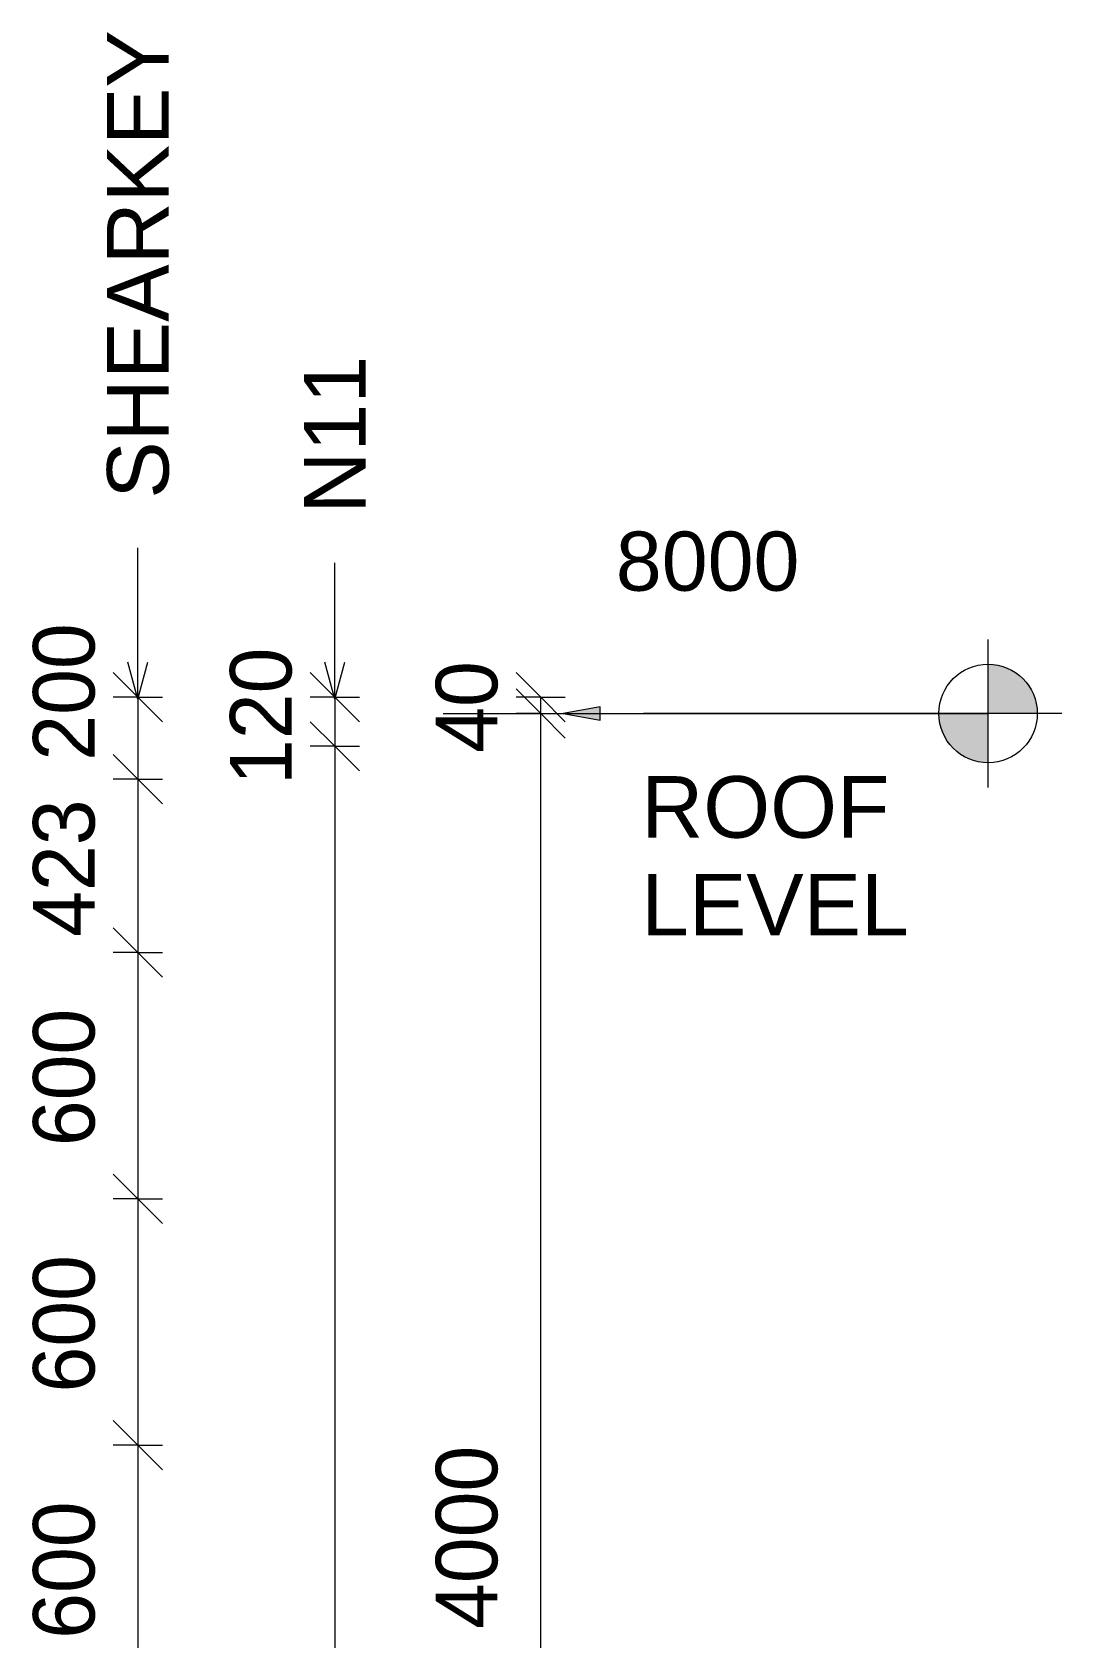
# Model space of a CAD drawing. Header units: millimetres. Extents: x -10644 to 7385, y -2545 to 13312.
# Drawn here: x -1663 to 847, y 5408 to 9320 of the extents above; entities that cross this region are included whole.
import ezdxf

# ---------------------------------------------------------------- set-up
doc = ezdxf.new("R2010")
doc.units = ezdxf.units.MM
for name, color, linetype, lineweight in [('A-ANNO-DIMS', 211, 'Continuous', 9), ('A-ANNO-DIMS-60', 211, 'Continuous', 9), ('A-DETL-THIN', 151, 'Continuous', 18), ('G-ANNO-DIMS', 111, 'Continuous', 9), ('G-ANNO-TEXT', 231, 'Continuous', 9)]:
    doc.layers.add(name, color=color, linetype=linetype, lineweight=lineweight)
doc.styles.add('Arial_1', font='arial.ttf', dxfattribs={"height": 150})
doc.styles.add('Arial_2', font='arial.ttf', dxfattribs={"height": 144})
doc.styles.add('Nirmala UI Semilight', font='NirmalaS.ttf', dxfattribs={"height": 150})
doc.dimstyles.new('Arrow_Filled_-_2_5_NI_UI', dxfattribs={"dimscale": 304.8, "dimtxt": 157.104592, "dimasz": 0.393701, "dimexe": 0.19685, "dimexo": 0.0625, "dimgap": 0.19685, "dimtad": 1, "dimdec": 4, "dimzin": 0, "dimdsep": 46, "dimtxsty": 'Nirmala UI Semilight', "dimblk1": 'OBLIQUE', "dimblk2": 'OBLIQUE', "dimsah": 1, "dimcen": 0.09, "dimazin": 0, "dimtfac": 1, "dimtdec": 4, "dimtix": 1, "dimtmove": 0, "dimatfit": 3, "dimfxl": 0.19685, "dimfxlon": 1, "dimtvp": 1, "dimtolj": 1, "dimtzin": 0, "dimarcsym": 2})
doc.dimstyles.new('Arrow_Filled_-_2_5_NI_UI_1', dxfattribs={"dimscale": 304.8, "dimtxt": 157.104592, "dimasz": 0.393701, "dimexe": 0.19685, "dimexo": 0.0625, "dimgap": 0.19685, "dimtad": 1, "dimdec": 4, "dimzin": 0, "dimdsep": 46, "dimtxsty": 'Nirmala UI Semilight', "dimblk1": 'OBLIQUE', "dimblk2": 'OBLIQUE', "dimsah": 1, "dimcen": 0.09, "dimazin": 0, "dimtfac": 1, "dimtdec": 4, "dimtix": 1, "dimtmove": 2, "dimatfit": 3, "dimfxl": 0.19685, "dimfxlon": 1, "dimtvp": 1, "dimtolj": 1, "dimtzin": 0, "dimarcsym": 2})

# ---------------------------------------------------------------- blocks, each defined once
blk = doc.blocks.new('DIMBLOCK17-Elevation Front')
at = {"layer": 'A-ANNO-DIMS-60'}
for p, q in [((-1404.7, 7700), (-1464.7, 7760)), ((-1404.7, 7700), (-1464.7, 7700)), ((-1404.7, 7700), (-1404.7, 7500)), ((-1404.7, 7700), (-1344.7, 7640)), ((-1404.7, 7700), (-1344.7, 7700)), ((-1404.7, 7500), (-1464.7, 7560)), ((-1404.7, 7500), (-1464.7, 7500)), ((-1404.7, 7500), (-1344.7, 7440)), ((-1404.7, 7500), (-1344.7, 7500))]:
    blk.add_line(p, q, dxfattribs=at)
at = {"layer": 'A-ANNO-DIMS-60', "color": 0, "insert": (-1660.4, 7545.1), "char_height": 150, "width": 411.328, "attachment_point": 1, "rotation": 90, "line_spacing_factor": 1.142579, "style": 'Nirmala UI Semilight'}
blk.add_mtext('200', dxfattribs=at)
blk = doc.blocks.new('_Oblique')
at = {"color": 0, "linetype": 'ByBlock', "lineweight": -2}
blk.add_line((-0.5, -0.5), (0.5, 0.5), dxfattribs=at)
blk = doc.blocks.new('DIMBLOCK18-Elevation Front')
at = {"layer": 'A-ANNO-DIMS-60'}
for p, q in [((-1404.7, 7500), (-1464.7, 7560)), ((-1404.7, 7500), (-1464.7, 7500)), ((-1404.7, 7500), (-1404.7, 7077.5)), ((-1404.7, 7500), (-1344.7, 7440)), ((-1404.7, 7500), (-1344.7, 7500)), ((-1404.7, 7077.5), (-1464.7, 7137.5)), ((-1404.7, 7077.5), (-1464.7, 7077.5)), ((-1404.7, 7077.5), (-1344.7, 7017.5)), ((-1404.7, 7077.5), (-1344.7, 7077.5))]:
    blk.add_line(p, q, dxfattribs=at)
at = {"layer": 'A-ANNO-DIMS-60', "color": 0, "insert": (-1660.4, 7115.9), "char_height": 150, "width": 414.756, "attachment_point": 1, "rotation": 90, "line_spacing_factor": 1.142579, "style": 'Nirmala UI Semilight'}
blk.add_mtext('423', dxfattribs=at)
blk = doc.blocks.new('DIMBLOCK19-Elevation Front')
at = {"layer": 'A-ANNO-DIMS-60'}
for p, q in [((-1404.7, 7077.5), (-1464.7, 7137.5)), ((-1404.7, 7077.5), (-1464.7, 7077.5)), ((-1404.7, 7077.5), (-1404.7, 6477.5)), ((-1404.7, 7077.5), (-1344.7, 7017.5)), ((-1404.7, 7077.5), (-1344.7, 7077.5)), ((-1404.7, 6477.5), (-1464.7, 6537.5)), ((-1404.7, 6477.5), (-1464.7, 6477.5)), ((-1404.7, 6477.5), (-1344.7, 6417.5)), ((-1404.7, 6477.5), (-1344.7, 6477.5))]:
    blk.add_line(p, q, dxfattribs=at)
at = {"layer": 'A-ANNO-DIMS-60', "color": 0, "insert": (-1660.4, 6606.1), "char_height": 150, "width": 411.328, "attachment_point": 1, "rotation": 90, "line_spacing_factor": 1.142579, "style": 'Nirmala UI Semilight'}
blk.add_mtext('600', dxfattribs=at)
blk = doc.blocks.new('DIMBLOCK20-Elevation Front')
at = {"layer": 'A-ANNO-DIMS-60'}
for p, q in [((-1404.7, 6477.5), (-1464.7, 6537.5)), ((-1404.7, 6477.5), (-1464.7, 6477.5)), ((-1404.7, 6477.5), (-1404.7, 5877.5)), ((-1404.7, 6477.5), (-1344.7, 6417.5)), ((-1404.7, 6477.5), (-1344.7, 6477.5)), ((-1404.7, 5877.5), (-1464.7, 5937.5)), ((-1404.7, 5877.5), (-1464.7, 5877.5)), ((-1404.7, 5877.5), (-1344.7, 5817.5)), ((-1404.7, 5877.5), (-1344.7, 5877.5))]:
    blk.add_line(p, q, dxfattribs=at)
at = {"layer": 'A-ANNO-DIMS-60', "color": 0, "insert": (-1660.4, 6006.1), "char_height": 150, "width": 411.328, "attachment_point": 1, "rotation": 90, "line_spacing_factor": 1.142579, "style": 'Nirmala UI Semilight'}
blk.add_mtext('600', dxfattribs=at)
blk = doc.blocks.new('DIMBLOCK21-Elevation Front')
at = {"layer": 'A-ANNO-DIMS-60'}
for p, q in [((-1404.7, 5877.5), (-1464.7, 5937.5)), ((-1404.7, 5877.5), (-1464.7, 5877.5)), ((-1404.7, 5877.5), (-1404.7, 5277.5)), ((-1404.7, 5877.5), (-1344.7, 5817.5)), ((-1404.7, 5877.5), (-1344.7, 5877.5)), ((-1404.7, 5277.5), (-1464.7, 5337.5)), ((-1404.7, 5277.5), (-1464.7, 5277.5)), ((-1404.7, 5277.5), (-1344.7, 5217.5)), ((-1404.7, 5277.5), (-1344.7, 5277.5))]:
    blk.add_line(p, q, dxfattribs=at)
at = {"layer": 'A-ANNO-DIMS-60', "color": 0, "insert": (-1660.4, 5406.1), "char_height": 150, "width": 411.328, "attachment_point": 1, "rotation": 90, "line_spacing_factor": 1.142579, "style": 'Nirmala UI Semilight'}
blk.add_mtext('600', dxfattribs=at)
blk = doc.blocks.new('DIMBLOCK54-Elevation Front')
at = {"layer": 'A-ANNO-DIMS-60'}
for p, q in [((-924.7, 7700), (-984.7, 7760)), ((-924.7, 7700), (-984.7, 7700)), ((-924.7, 7700), (-924.7, 7580)), ((-924.7, 7700), (-864.7, 7640)), ((-924.7, 7700), (-864.7, 7700)), ((-924.7, 7580), (-984.7, 7640)), ((-924.7, 7580), (-984.7, 7580)), ((-924.7, 7580), (-864.7, 7520)), ((-924.7, 7580), (-864.7, 7580))]:
    blk.add_line(p, q, dxfattribs=at)
at = {"layer": 'A-ANNO-DIMS-60', "color": 0, "insert": (-1180.4, 7485.8), "char_height": 150, "width": 370.196, "attachment_point": 1, "rotation": 90, "line_spacing_factor": 1.142579, "style": 'Nirmala UI Semilight'}
blk.add_mtext('120', dxfattribs=at)
blk = doc.blocks.new('DIMBLOCK55-Elevation Front')
at = {"layer": 'A-ANNO-DIMS-60'}
for p, q in [((-924.7, 7580), (-984.7, 7640)), ((-924.7, 7580), (-984.7, 7580)), ((-924.7, 7580), (-924.7, -1275)), ((-924.7, 7580), (-864.7, 7520)), ((-924.7, 7580), (-864.7, 7580)), ((-924.7, -1275), (-984.7, -1215)), ((-924.7, -1275), (-984.7, -1275)), ((-924.7, -1275), (-864.7, -1335)), ((-924.7, -1275), (-864.7, -1275))]:
    blk.add_line(p, q, dxfattribs=at)
at = {"layer": 'A-ANNO-DIMS-60', "color": 0, "insert": (-1180.4, 2382.7), "char_height": 150, "width": 1847.55, "attachment_point": 1, "rotation": 90, "line_spacing_factor": 1.142579, "style": 'Nirmala UI Semilight'}
blk.add_mtext('T8@200mm C/C', dxfattribs=at)
blk = doc.blocks.new('Spot Elevations - M_Spot Elevation - Target Filled-10609-Elevation Front')
at = {"layer": 'G-ANNO-DIMS'}
h = blk.add_hatch(color=256, dxfattribs=at)
edge = h.paths.add_edge_path()
edge.add_line((667, 7660), (787, 7660))
edge.add_arc((667, 7660), 120, 0, 90)
edge.add_line((667, 7780), (667, 7660))
h = blk.add_hatch(color=256, dxfattribs=at)
edge = h.paths.add_edge_path()
edge.add_line((667, 7660), (547, 7660))
edge.add_arc((667, 7660), 120, 180, 270)
edge.add_line((667, 7540), (667, 7660))
for p, q in [((667, 7480), (667, 7840)), ((847, 7660), (-173, 7660))]:
    blk.add_line(p, q, dxfattribs=at)
blk.add_circle((667, 7660), 120, dxfattribs=at)
blk = doc.blocks.new('DIMBLOCK80-Elevation Front')
at = {"layer": 'A-ANNO-DIMS-60'}
for p, q in [((-423.2, 7660), (-483.2, 7720)), ((-423.2, 7660), (-483.2, 7660)), ((-423.2, 3660), (-423.2, 7660)), ((-423.2, 7660), (-363.2, 7600)), ((-423.2, 7660), (-363.2, 7660)), ((-423.2, 3660), (-483.2, 3720)), ((-423.2, 3660), (-483.2, 3660)), ((-423.2, 3660), (-363.2, 3600)), ((-423.2, 3660), (-363.2, 3660))]:
    blk.add_line(p, q, dxfattribs=at)
at = {"layer": 'A-ANNO-DIMS-60', "color": 0, "insert": (-678.9, 5430.1), "char_height": 150, "width": 551.866, "attachment_point": 1, "rotation": 90, "line_spacing_factor": 1.142579, "style": 'Nirmala UI Semilight'}
blk.add_mtext('4000', dxfattribs=at)
blk = doc.blocks.new('DIMBLOCK81-Elevation Front')
at = {"layer": 'A-ANNO-DIMS-60'}
for p, q in [((-423.2, 7700), (-483.2, 7760)), ((-423.2, 7660), (-483.2, 7720)), ((-423.2, 7700), (-483.2, 7700)), ((-423.2, 7660), (-423.2, 7700)), ((-423.2, 7700), (-363.2, 7640)), ((-423.2, 7700), (-363.2, 7700)), ((-423.2, 7660), (-483.2, 7660)), ((-423.2, 7660), (-363.2, 7600)), ((-423.2, 7660), (-363.2, 7660))]:
    blk.add_line(p, q, dxfattribs=at)
at = {"layer": 'A-ANNO-DIMS-60', "color": 0, "insert": (-678.9, 7564.3), "char_height": 150, "width": 277.647, "attachment_point": 1, "rotation": 90, "line_spacing_factor": 1.142579, "style": 'Nirmala UI Semilight'}
blk.add_mtext('40', dxfattribs=at)

msp = doc.modelspace()

# ---------------------------------------------------------------- hatches: boundary and pattern name
at = {"layer": 'G-ANNO-DIMS'}
msp.add_hatch(color=256, dxfattribs=at).paths.add_polyline_path([(-368.07213, 7660), (-278.07213, 7644.13057), (-278.07213, 7675.86943)])

# ---------------------------------------------------------------- linework, layer by layer
at = {"layer": 'A-DETL-THIN'}
msp.add_line((-661.19617, 7660), (218.80383, 7660), dxfattribs=at)
at = {"layer": 'G-ANNO-DIMS'}
for p, q in [((-278.07213, 7675.86943), (-368.07213, 7660)), ((-278.07213, 7644.13057), (-278.07213, 7675.86943)), ((-368.07213, 7660), (-278.07213, 7644.13057)), ((-368.07213, 7660), (259.6345, 7660)), ((259.6345, 7660), (666.96185, 7660))]:
    msp.add_line(p, q, dxfattribs=at)
at = {"layer": 'G-ANNO-TEXT', "color": 7}
for p, q in [((-1404.96974, 7695.08066), (-1404.96974, 8063.17445)), ((-924.96974, 7695.08066), (-924.96974, 8026.72173)), ((-1404.96974, 7695.08066), (-1429.08517, 7785.08066)), ((-1404.96974, 7695.08066), (-1380.85432, 7785.08066)), ((-924.96974, 7695.08066), (-949.08517, 7785.08066)), ((-924.96974, 7695.08066), (-900.85432, 7785.08066))]:
    msp.add_line(p, q, dxfattribs=at)

# ---------------------------------------------------------------- block references
at = {"layer": 'G-ANNO-DIMS'}
msp.add_blockref('Spot Elevations - M_Spot Elevation - Target Filled-10609-Elevation Front', (0, 0), dxfattribs=at)

# ---------------------------------------------------------------- texts
at = {"layer": 'G-ANNO-DIMS', "insert": (-240.10253, 8103.06199), "char_height": 144, "width": 535.9465296, "attachment_point": 1, "line_spacing_factor": 0.941778, "style": 'Arial_2', "bg_fill": 3, "box_fill_scale": 0, "bg_fill_color": 256, "bg_fill_true_color": 3254780160, "bg_fill_transparency": 256}
msp.add_mtext('8000', dxfattribs=at)
at = {"layer": 'G-ANNO-TEXT', "color": 7, "char_height": 150, "attachment_point": 1, "rotation": 90, "style": 'Arial_1'}
for s, insert, width in [('SHEARKEY', (-1479.96974, 8183.17445), 1375.69575), ('N11', (-999.96974, 8146.72173), 461.772)]:
    msp.add_mtext(s, dxfattribs=dict(at, insert=insert, width=width))
at = {"layer": 'G-ANNO-TEXT', "color": 7, "char_height": 150, "attachment_point": 1, "style": 'Arial_1'}
for s, insert, width in [('ROOF', (-178.35493, 7507.37743), 731.139), ('LEVEL', (-178.35493, 7269.25243), 784.050375)]:
    msp.add_mtext(s, dxfattribs=dict(at, insert=insert, width=width))

# ---------------------------------------------------------------- dimensions: what is measured, and where the dimension line sits
at = {"layer": 'A-ANNO-DIMS'}
dim = msp.add_linear_dim(base=(-1404.71463, 7500), p1=(-1464.71463, 7700), p2=(-1464.71463, 7500), angle=90, dimstyle='Arrow_Filled_-_2_5_NI_UI_1', override={"dimpost": '<>', "dimfxl": 200}, dxfattribs=at)
dim.commit()
dim.dimension.update_dxf_attribs({"geometry": 'DIMBLOCK17-Elevation Front', "text_midpoint": (-1560.41778, 7750.75909), "dimtype": 160, "text_rotation": 90})
for base, p1, p2, override, picture, middle in [((-924.71463, 7580), (-984.71463, 7700), (-984.71463, 7580), {"dimpost": '<>', "dimfxl": 120}, 'DIMBLOCK54-Elevation Front', (-1062.6435, 7640)), ((-423.17544, 7700), (-483.17544, 7660), (-483.17544, 7700), {"dimpost": '<>', "dimfxl": 40}, 'DIMBLOCK81-Elevation Front', (-560.6859, 7680)), ((-423.17544, 7660), (-483.17544, 3660), (-483.17544, 7660), {"dimpost": '<>', "dimfxl": 4000}, 'DIMBLOCK80-Elevation Front', (-560.6859, 5660)), ((-1404.71463, 7077.5), (-1464.71463, 7500), (-1464.71463, 7077.5), {"dimpost": '<>', "dimfxl": 422.5}, 'DIMBLOCK18-Elevation Front', (-1542.27739, 7288.75)), ((-1404.71463, 6477.5), (-1464.71463, 7077.5), (-1464.71463, 6477.5), {"dimpost": '<>', "dimfxl": 600}, 'DIMBLOCK19-Elevation Front', (-1542.27739, 6777.5)), ((-1404.71463, 5877.5), (-1464.71463, 6477.5), (-1464.71463, 5877.5), {"dimpost": '<>', "dimfxl": 600}, 'DIMBLOCK20-Elevation Front', (-1542.27739, 6177.5)), ((-1404.71463, 5277.5), (-1464.71463, 5877.5), (-1464.71463, 5277.5), {"dimpost": '<>', "dimfxl": 600}, 'DIMBLOCK21-Elevation Front', (-1542.27739, 5577.5))]:
    dim = msp.add_linear_dim(base=base, p1=p1, p2=p2, angle=90, dimstyle='Arrow_Filled_-_2_5_NI_UI', override=override, dxfattribs=at)
    dim.commit()
    dim.dimension.update_dxf_attribs({"geometry": picture, "text_midpoint": middle})
dim = msp.add_linear_dim(base=(-924.71463, -1275), p1=(-984.71463, 7580), p2=(-984.71463, -1275), angle=90, text='T8@200mm C/C', dimstyle='Arrow_Filled_-_2_5_NI_UI', override={"dimpost": '<>', "dimfxl": 8855}, dxfattribs=at)
dim.commit()
dim.dimension.update_dxf_attribs({"geometry": 'DIMBLOCK55-Elevation Front', "text_midpoint": (-1073.41756, 3152.5)})

doc.saveas('drawing.dxf')
